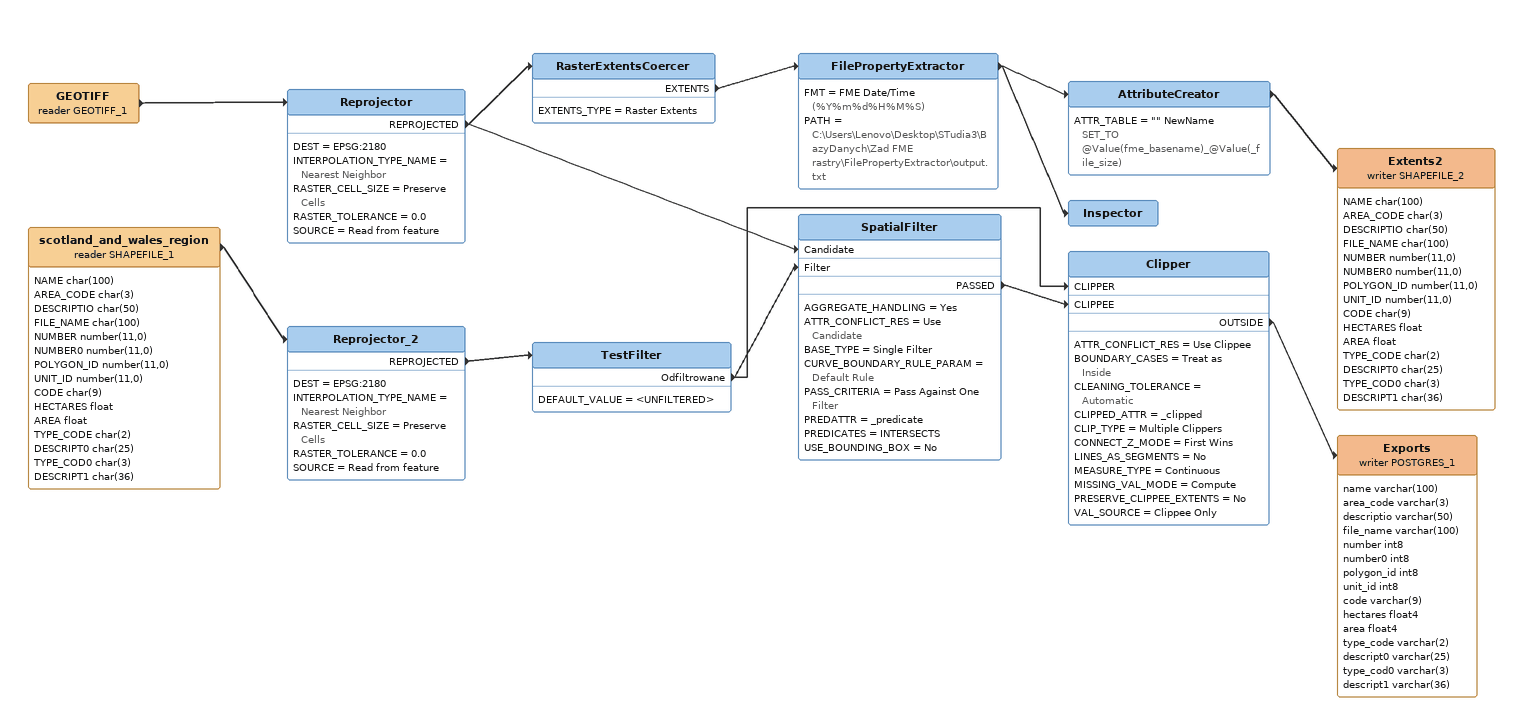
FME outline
GEOTIFF (reader GEOTIFF_1)
    -> Reprojector
Reprojector
    DEST = EPSG:2180
    INTERPOLATION_TYPE_NAME = Nearest Neighbor
    RASTER_CELL_SIZE = Preserve Cells
    RASTER_TOLERANCE = 0.0
    SOURCE = Read from feature
    REPROJECTED -> RasterExtentsCoercer
    REPROJECTED -> SpatialFilter [Candidate]
RasterExtentsCoercer
    EXTENTS_TYPE = Raster Extents
    EXTENTS -> FilePropertyExtractor
FilePropertyExtractor
    FMT = FME Date/Time (%Y%m%d%H%M%S)
    PATH = C:\Users\Lenovo\Desktop\STudia3\BazyDanych\Zad FME rastry\FilePropertyExtractor\output.txt
    -> AttributeCreator
    -> Inspector
AttributeCreator
    ATTR_TABLE = "" NewName SET_TO @Value(fme_basename)_@Value(_file_size)
    -> Extents2 (writer SHAPEFILE_2)
Extents2 (writer SHAPEFILE_2)
    attributes: NAME char(100), AREA_CODE char(3), DESCRIPTIO char(50), FILE_NAME char(100), NUMBER number(11,0), NUMBER0 number(11,0), POLYGON_ID number(11,0), UNIT_ID number(11,0), CODE char(9), HECTARES float, AREA float, TYPE_CODE char(2), DESCRIPT0 char(25), TYPE_COD0 char(3), DESCRIPT1 char(36)
Inspector
scotland_and_wales_region (reader SHAPEFILE_1)
    attributes: NAME char(100), AREA_CODE char(3), DESCRIPTIO char(50), FILE_NAME char(100), NUMBER number(11,0), NUMBER0 number(11,0), POLYGON_ID number(11,0), UNIT_ID number(11,0), CODE char(9), HECTARES float, AREA float, TYPE_CODE char(2), DESCRIPT0 char(25), TYPE_COD0 char(3), DESCRIPT1 char(36)
    -> Reprojector_2
Reprojector_2
    DEST = EPSG:2180
    INTERPOLATION_TYPE_NAME = Nearest Neighbor
    RASTER_CELL_SIZE = Preserve Cells
    RASTER_TOLERANCE = 0.0
    SOURCE = Read from feature
    REPROJECTED -> TestFilter
TestFilter
    DEFAULT_VALUE = <UNFILTERED>
    Odfiltrowane -> SpatialFilter [Filter]
    Odfiltrowane -> Clipper [CLIPPER]
SpatialFilter
    AGGREGATE_HANDLING = Yes
    ATTR_CONFLICT_RES = Use Candidate
    BASE_TYPE = Single Filter
    CURVE_BOUNDARY_RULE_PARAM = Default Rule
    PASS_CRITERIA = Pass Against One Filter
    PREDATTR = _predicate
    PREDICATES = INTERSECTS
    USE_BOUNDING_BOX = No
    PASSED -> Clipper [CLIPPEE]
Clipper
    ATTR_CONFLICT_RES = Use Clippee
    BOUNDARY_CASES = Treat as Inside
    CLEANING_TOLERANCE = Automatic
    CLIPPED_ATTR = _clipped
    CLIP_TYPE = Multiple Clippers
    CONNECT_Z_MODE = First Wins
    LINES_AS_SEGMENTS = No
    MEASURE_TYPE = Continuous
    MISSING_VAL_MODE = Compute
    PRESERVE_CLIPPEE_EXTENTS = No
    VAL_SOURCE = Clippee Only
    OUTSIDE -> Exports (writer POSTGRES_1)
Exports (writer POSTGRES_1)
    attributes: name varchar(100), area_code varchar(3), descriptio varchar(50), file_name varchar(100), number int8, number0 int8, polygon_id int8, unit_id int8, code varchar(9), hectares float4, area float4, type_code varchar(2), descript0 varchar(25), type_cod0 varchar(3), descript1 varchar(36)
